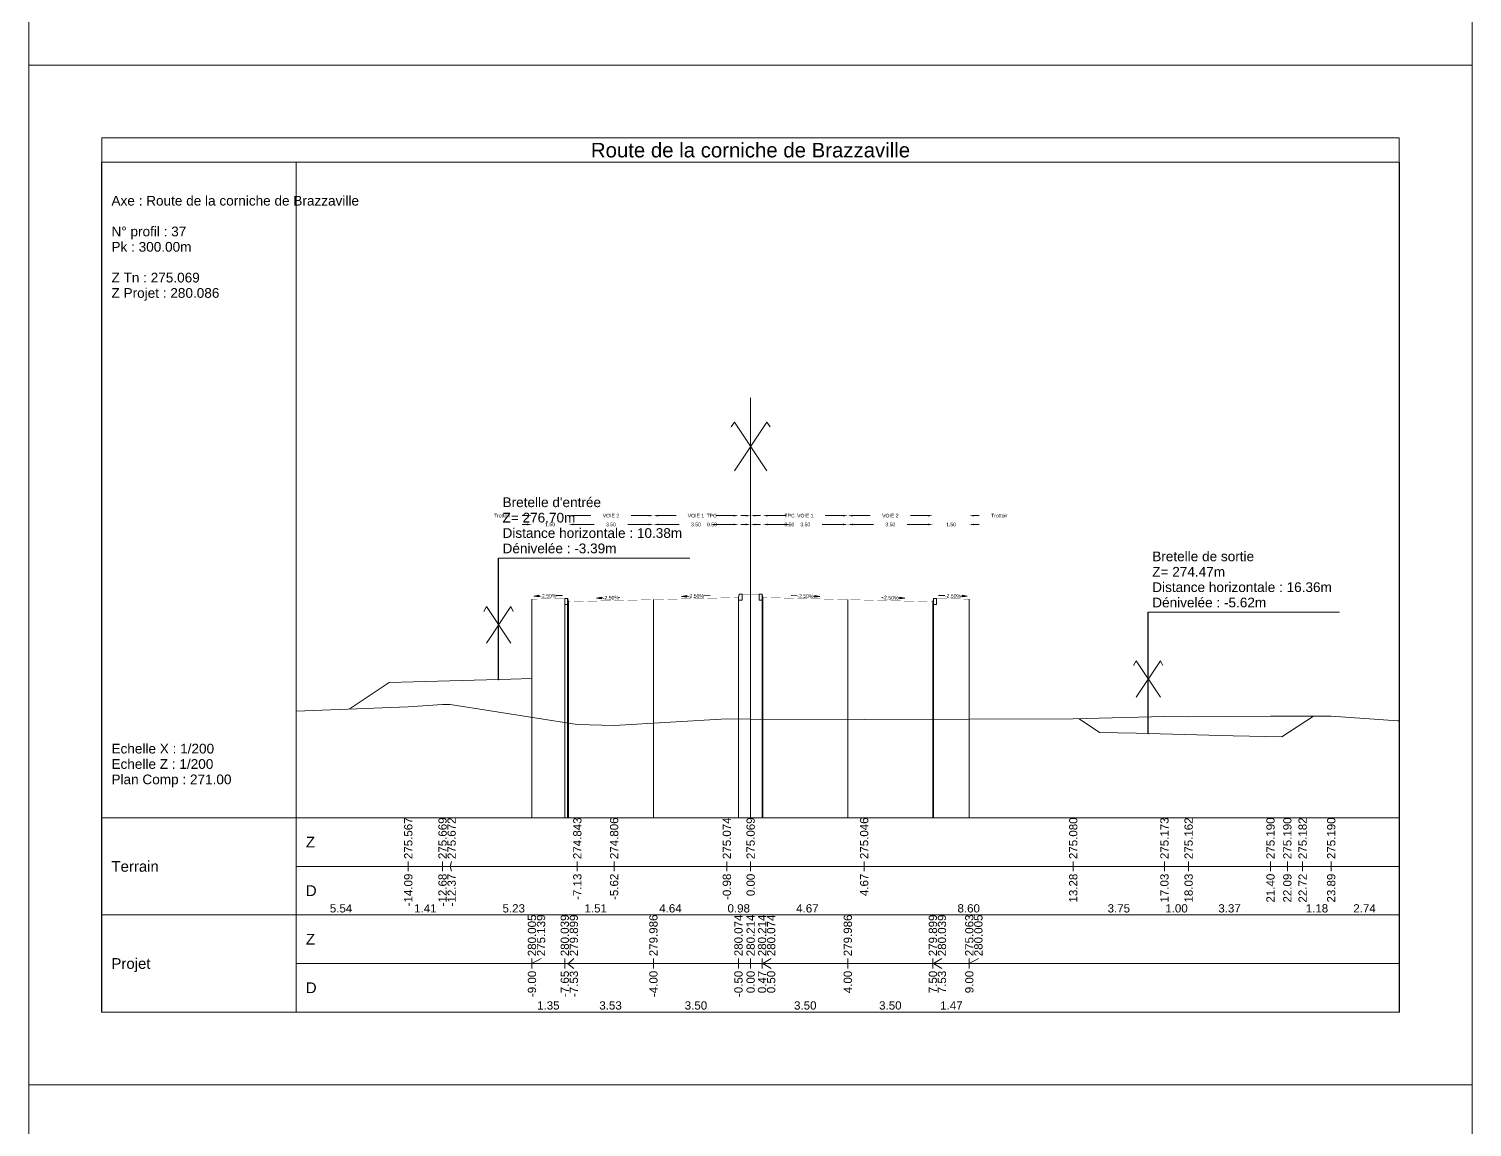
# Model space of a CAD drawing. Extents: x 0 to 74, y -372 to 1003.
# Drawn here: x 0 to 59.4, y 833.4 to 878.7 of the extents above; entities that cross this region are included whole.
import ezdxf
from ezdxf.enums import TextEntityAlignment as Align

# ---------------------------------------------------------------- set-up
doc = ezdxf.new("R2010")
doc.units = 0
doc.header["$LTSCALE"] = 2
doc.header["$PDSIZE"] = -0.004
doc.layers.get('0').update_dxf_attribs({"lineweight": 0})
for name, color, linetype, lineweight in [('Route - Profils type - Content session name', 7, 'Continuous', 0), ('Route - Profils type - PT SC CHAU TROTTOIR', 5, 'Continuous', 0), ('Route - Route de la corniche de Brazzaville - PT - Cadre_P37', 7, 'Continuous', 0), ('Route - Route de la corniche de Brazzaville - PT - Terrain_P37', 5, 'Continuous', 0)]:
    doc.layers.add(name, color=color, linetype=linetype, lineweight=lineweight)
doc.styles.add('CadreTitre', font='arial.ttf', dxfattribs={"height": 0.003})
doc.styles.add('Cotation', font='arial.ttf')
doc.styles.add('CoteHor', font='arial.ttf', dxfattribs={"height": 0.0022})
doc.styles.add('CoteHorA', font='arial.ttf', dxfattribs={"height": 0.0022})
doc.styles.add('CoteTitre', font='arial.ttf', dxfattribs={"height": 0.0017})
doc.styles.add('CoteTitreA', font='arial.ttf', dxfattribs={"height": 0.0017})
doc.styles.add('CoteVert', font='arial.ttf', dxfattribs={"height": 0.0017})
doc.styles.add('CoteVertA', font='arial.ttf', dxfattribs={"height": 0.0017})
doc.styles.add('Multi Axes', font='arial.ttf', dxfattribs={"height": 0.4})
doc.styles.add('ProfilCartouche', font='arial.ttf', dxfattribs={"height": 0.002})
doc.dimstyles.new('BRAZZAVILLE', dxfattribs={"dimtxt": 0.15, "dimasz": 0.2, "dimexe": 0.5, "dimexo": 0.5, "dimgap": 0.5, "dimtad": 0, "dimzin": 0, "dimdsep": 46, "dimtxsty": 'Cotation', "dimsah": 1, "dimcen": 0.1, "dimse1": 1, "dimse2": 1, "dimclrd": 1, "dimclre": 256, "dimclrt": 1, "dimaunit": 2, "dimazin": 0, "dimtfac": 1, "dimtdec": 4, "dimtofl": 0, "dimtmove": 0, "dimatfit": 1, "dimfxl": 1, "dimtolj": 1, "dimtzin": 0, "dimlwd": 0, "dimlwe": 0, "dimarcsym": 0})
doc.dimstyles.get("Standard").update_dxf_attribs({"dimtxt": 0.18, "dimasz": 0.18, "dimexe": 0.18, "dimexo": 0.0625, "dimgap": 0.09, "dimtad": 0, "dimtih": 1, "dimtoh": 1, "dimdec": 4, "dimzin": 0, "dimdsep": 46, "dimtxsty": 'Standard', "dimcen": 0.09, "dimadec": 0, "dimazin": 0, "dimtfac": 1, "dimtdec": 4, "dimtofl": 0, "dimtmove": 0, "dimatfit": 3, "dimfxl": 1, "dimtolj": 1, "dimtzin": 0, "dimarcsym": 0})

# ---------------------------------------------------------------- blocks, each defined once
blk = doc.blocks.new('*D75')
at = {"layer": 'Defpoints', "color": 0, "transparency": 16777216}
for p in [(29.205, 858.256), (29.205, 858.252), (29.705, 855.256)]:
    blk.add_point(p, dxfattribs=at)
at = {"layer": 'Route - Profils type - PT SC CHAU TROTTOIR', "color": 1, "lineweight": 0, "transparency": 16777216}
for p, q in [((29.005, 858.252), (28.805, 858.252)), ((29.905, 858.252), (30.105, 858.252))]:
    blk.add_line(p, q, dxfattribs=at)
at = {"layer": 'Route - Profils type - PT SC CHAU TROTTOIR', "color": 1, "transparency": 16777216}
for points in [[(29.005, 858.285), (29.005, 858.219), (29.205, 858.252)], [(29.905, 858.285), (29.905, 858.219), (29.705, 858.252)]]:
    blk.add_solid(points, dxfattribs=at)
at = {"layer": 'Route - Profils type - PT SC CHAU TROTTOIR', "color": 1, "transparency": 16777216, "insert": (28.111, 858.252), "char_height": 0.15, "attachment_point": 5, "style": 'Cotation'}
blk.add_mtext('\\A1;0.50', dxfattribs=at)
blk = doc.blocks.new('*D76')
at = {"layer": 'Defpoints', "color": 0, "transparency": 16777216}
for p in [(25.705, 858.256), (25.705, 858.252), (29.205, 858.256)]:
    blk.add_point(p, dxfattribs=at)
at = {"layer": 'Route - Profils type - PT SC CHAU TROTTOIR', "color": 1, "lineweight": 0, "transparency": 16777216}
for p, q in [((25.905, 858.252), (26.761, 858.252)), ((29.005, 858.252), (28.15, 858.252))]:
    blk.add_line(p, q, dxfattribs=at)
at = {"layer": 'Route - Profils type - PT SC CHAU TROTTOIR', "color": 1, "transparency": 16777216}
for points in [[(25.905, 858.285), (25.905, 858.219), (25.705, 858.252)], [(29.005, 858.285), (29.005, 858.219), (29.205, 858.252)]]:
    blk.add_solid(points, dxfattribs=at)
at = {"layer": 'Route - Profils type - PT SC CHAU TROTTOIR', "color": 1, "transparency": 16777216, "insert": (27.455, 858.252), "char_height": 0.15, "attachment_point": 5, "style": 'Cotation'}
blk.add_mtext('\\A1;3.50', dxfattribs=at)
blk = doc.blocks.new('*D77')
at = {"layer": 'Defpoints', "color": 0, "transparency": 16777216}
for p in [(22.205, 858.256), (22.205, 858.252), (25.705, 858.256)]:
    blk.add_point(p, dxfattribs=at)
at = {"layer": 'Route - Profils type - PT SC CHAU TROTTOIR', "color": 1, "lineweight": 0, "transparency": 16777216}
for p, q in [((22.405, 858.252), (23.261, 858.252)), ((25.505, 858.252), (24.65, 858.252))]:
    blk.add_line(p, q, dxfattribs=at)
at = {"layer": 'Route - Profils type - PT SC CHAU TROTTOIR', "color": 1, "transparency": 16777216}
for points in [[(22.405, 858.285), (22.405, 858.219), (22.205, 858.252)], [(25.505, 858.285), (25.505, 858.219), (25.705, 858.252)]]:
    blk.add_solid(points, dxfattribs=at)
at = {"layer": 'Route - Profils type - PT SC CHAU TROTTOIR', "color": 1, "transparency": 16777216, "insert": (23.955, 858.252), "char_height": 0.15, "attachment_point": 5, "style": 'Cotation'}
blk.add_mtext('\\A1;3.50', dxfattribs=at)
blk = doc.blocks.new('*D78')
at = {"layer": 'Defpoints', "color": 0, "transparency": 16777216}
for p in [(20.705, 858.256), (20.705, 858.252), (22.205, 858.256)]:
    blk.add_point(p, dxfattribs=at)
at = {"layer": 'Route - Profils type - PT SC CHAU TROTTOIR', "color": 1, "lineweight": 0, "transparency": 16777216}
for p, q in [((20.505, 858.252), (20.305, 858.252)), ((22.405, 858.252), (22.605, 858.252))]:
    blk.add_line(p, q, dxfattribs=at)
at = {"layer": 'Route - Profils type - PT SC CHAU TROTTOIR', "color": 1, "transparency": 16777216}
for points in [[(20.505, 858.285), (20.505, 858.219), (20.705, 858.252)], [(22.405, 858.285), (22.405, 858.219), (22.205, 858.252)]]:
    blk.add_solid(points, dxfattribs=at)
at = {"layer": 'Route - Profils type - PT SC CHAU TROTTOIR', "color": 1, "transparency": 16777216, "insert": (21.455, 858.252), "char_height": 0.15, "attachment_point": 5, "style": 'Cotation'}
blk.add_mtext('\\A1;1.50', dxfattribs=at)
blk = doc.blocks.new('*D79')
at = {"layer": 'Defpoints', "color": 0, "transparency": 16777216}
for p in [(29.205, 858.615), (29.205, 858.056), (29.705, 855.256)]:
    blk.add_point(p, dxfattribs=at)
at = {"layer": 'Route - Profils type - PT SC CHAU TROTTOIR', "color": 1, "lineweight": 0, "transparency": 16777216}
for p, q in [((29.005, 858.615), (28.805, 858.615)), ((29.905, 858.615), (30.105, 858.615))]:
    blk.add_line(p, q, dxfattribs=at)
at = {"layer": 'Route - Profils type - PT SC CHAU TROTTOIR', "color": 1, "transparency": 16777216}
for points in [[(29.005, 858.649), (29.005, 858.582), (29.205, 858.615)], [(29.905, 858.649), (29.905, 858.582), (29.705, 858.615)]]:
    blk.add_solid(points, dxfattribs=at)
at = {"layer": 'Route - Profils type - PT SC CHAU TROTTOIR', "color": 1, "transparency": 16777216, "insert": (28.103, 858.615), "char_height": 0.15, "attachment_point": 5, "style": 'Cotation'}
blk.add_mtext('\\A1;TPC', dxfattribs=at)
blk = doc.blocks.new('*D80')
at = {"layer": 'Defpoints', "color": 0, "transparency": 16777216}
for p in [(25.705, 858.615), (25.705, 858.256), (29.205, 858.056)]:
    blk.add_point(p, dxfattribs=at)
at = {"layer": 'Route - Profils type - PT SC CHAU TROTTOIR', "color": 1, "lineweight": 0, "transparency": 16777216}
for p, q in [((25.905, 858.615), (26.637, 858.615)), ((29.005, 858.615), (28.274, 858.615))]:
    blk.add_line(p, q, dxfattribs=at)
at = {"layer": 'Route - Profils type - PT SC CHAU TROTTOIR', "color": 1, "transparency": 16777216}
for points in [[(25.905, 858.649), (25.905, 858.582), (25.705, 858.615)], [(29.005, 858.649), (29.005, 858.582), (29.205, 858.615)]]:
    blk.add_solid(points, dxfattribs=at)
at = {"layer": 'Route - Profils type - PT SC CHAU TROTTOIR', "color": 1, "transparency": 16777216, "insert": (27.455, 858.615), "char_height": 0.15, "attachment_point": 5, "style": 'Cotation'}
blk.add_mtext('\\A1;VOIE 1', dxfattribs=at)
blk = doc.blocks.new('*D81')
at = {"layer": 'Defpoints', "color": 0, "transparency": 16777216}
for p in [(22.205, 858.615), (22.205, 858.256), (25.705, 858.256)]:
    blk.add_point(p, dxfattribs=at)
at = {"layer": 'Route - Profils type - PT SC CHAU TROTTOIR', "color": 1, "lineweight": 0, "transparency": 16777216}
for p, q in [((22.405, 858.615), (23.124, 858.615)), ((25.505, 858.615), (24.787, 858.615))]:
    blk.add_line(p, q, dxfattribs=at)
at = {"layer": 'Route - Profils type - PT SC CHAU TROTTOIR', "color": 1, "transparency": 16777216}
for points in [[(22.405, 858.649), (22.405, 858.582), (22.205, 858.615)], [(25.505, 858.649), (25.505, 858.582), (25.705, 858.615)]]:
    blk.add_solid(points, dxfattribs=at)
at = {"layer": 'Route - Profils type - PT SC CHAU TROTTOIR', "color": 1, "transparency": 16777216, "insert": (23.955, 858.615), "char_height": 0.15, "attachment_point": 5, "style": 'Cotation'}
blk.add_mtext('\\A1;VOIE 2', dxfattribs=at)
blk = doc.blocks.new('*D82')
at = {"layer": 'Defpoints', "color": 0, "transparency": 16777216}
for p in [(20.705, 858.615), (20.705, 858.256), (22.205, 858.256)]:
    blk.add_point(p, dxfattribs=at)
at = {"layer": 'Route - Profils type - PT SC CHAU TROTTOIR', "color": 1, "lineweight": 0, "transparency": 16777216}
for p, q in [((20.505, 858.615), (20.305, 858.615)), ((22.405, 858.615), (22.605, 858.615))]:
    blk.add_line(p, q, dxfattribs=at)
at = {"layer": 'Route - Profils type - PT SC CHAU TROTTOIR', "color": 1, "transparency": 16777216}
for points in [[(20.505, 858.649), (20.505, 858.582), (20.705, 858.615)], [(22.405, 858.649), (22.405, 858.582), (22.205, 858.615)]]:
    blk.add_solid(points, dxfattribs=at)
at = {"layer": 'Route - Profils type - PT SC CHAU TROTTOIR', "color": 1, "transparency": 16777216, "insert": (19.475, 858.615), "char_height": 0.15, "attachment_point": 5, "style": 'Cotation'}
blk.add_mtext('\\A1;Trottoir', dxfattribs=at)
blk = doc.blocks.new('MENSURA_COTEPENTE_25')
at = {"layer": 'Route - Profils type - PT SC CHAU TROTTOIR', "linetype": 'Continuous', "lineweight": 0}
blk.add_hatch(color=1, dxfattribs=at).paths.add_polyline_path([(0.13531, -0.52955), (0.13431, -0.5294), (0.1353, -0.5292)])
at = {"layer": 'Route - Profils type - PT SC CHAU TROTTOIR', "color": 1, "linetype": 'Continuous', "lineweight": 0}
for p, q in [((0.13531, -0.52937), (0.13561, -0.52937)), ((0.13892, -0.52928), (0.14022, -0.52925))]:
    blk.add_line(p, q, dxfattribs=at)
at = {"layer": 'Route - Profils type - PT SC CHAU TROTTOIR', "color": 1, "linetype": 'Continuous', "lineweight": 0, "flags": 128}
blk.add_lwpolyline([(0.13531, -0.52955), (0.13431, -0.5294), (0.1353, -0.5292), (0.13531, -0.52955)], close=True, dxfattribs=at)
at = {"layer": 'Route - Profils type - PT SC CHAU TROTTOIR', "color": 1, "style": 'Cotation'}
blk.add_text('-2.50%', height=0.00075, rotation=-358.5679, dxfattribs=at).set_placement((0.13726, -0.52933), align=Align.MIDDLE_CENTER)
blk = doc.blocks.new('MENSURA_COTEPENTE_26')
at = {"layer": 'Route - Profils type - PT SC CHAU TROTTOIR', "linetype": 'Continuous', "lineweight": 0}
blk.add_hatch(color=1, dxfattribs=at).paths.add_polyline_path([(0.11781, -0.5299), (0.11681, -0.52975), (0.1178, -0.52955)])
at = {"layer": 'Route - Profils type - PT SC CHAU TROTTOIR', "color": 1, "linetype": 'Continuous', "lineweight": 0}
for p, q in [((0.11781, -0.52973), (0.11811, -0.52972)), ((0.12142, -0.52964), (0.12155, -0.52963))]:
    blk.add_line(p, q, dxfattribs=at)
at = {"layer": 'Route - Profils type - PT SC CHAU TROTTOIR', "color": 1, "linetype": 'Continuous', "lineweight": 0, "flags": 128}
blk.add_lwpolyline([(0.11781, -0.5299), (0.11681, -0.52975), (0.1178, -0.52955), (0.11781, -0.5299)], close=True, dxfattribs=at)
at = {"layer": 'Route - Profils type - PT SC CHAU TROTTOIR', "color": 1, "style": 'Cotation'}
blk.add_text('-2.50%', height=0.00075, rotation=-358.5679, dxfattribs=at).set_placement((0.11976, -0.52968), align=Align.MIDDLE_CENTER)
blk = doc.blocks.new('MENSURA_COTEPENTE_27')
at = {"layer": 'Route - Profils type - PT SC CHAU TROTTOIR', "linetype": 'Continuous', "lineweight": 0}
blk.add_hatch(color=1, dxfattribs=at).paths.add_polyline_path([(0.10494, -0.52952), (0.10393, -0.52937), (0.10493, -0.52917)])
at = {"layer": 'Route - Profils type - PT SC CHAU TROTTOIR', "color": 1, "linetype": 'Continuous', "lineweight": 0}
for p, q in [((0.10493, -0.52934), (0.10523, -0.52934)), ((0.10854, -0.52925), (0.10984, -0.52922))]:
    blk.add_line(p, q, dxfattribs=at)
at = {"layer": 'Route - Profils type - PT SC CHAU TROTTOIR', "color": 1, "linetype": 'Continuous', "lineweight": 0, "flags": 128}
blk.add_lwpolyline([(0.10494, -0.52952), (0.10393, -0.52937), (0.10493, -0.52917), (0.10494, -0.52952)], close=True, dxfattribs=at)
at = {"layer": 'Route - Profils type - PT SC CHAU TROTTOIR', "color": 1, "style": 'Cotation'}
blk.add_text('-2.50%', height=0.00075, rotation=-358.5679, dxfattribs=at).set_placement((0.10689, -0.52929), align=Align.MIDDLE_CENTER)
blk = doc.blocks.new('T2__mirroredMSX', base_point=(-6.713, 11.473))
at = {"linetype": 'Continuous', "flags": 128}
blk.add_lwpolyline([(-6.837, 11.703), (-6.863, 11.583), (-6.863, 11.473), (-6.713, 11.473), (-6.713, 11.723), (-6.818, 11.719, 0.339869)], format="xyb", close=True, dxfattribs=at)
blk = doc.blocks.new('T2', base_point=(-6.713, 11.473))
at = {"linetype": 'Continuous', "flags": 128}
blk.add_lwpolyline([(-6.837, 11.703), (-6.863, 11.583), (-6.863, 11.473), (-6.713, 11.473), (-6.713, 11.723), (-6.818, 11.719, 0.339869)], format="xyb", close=True, dxfattribs=at)
blk = doc.blocks.new('*D86')
at = {"layer": 'Defpoints', "color": 0, "transparency": 16777216}
for p in [(30.205, 858.256), (30.205, 858.252), (29.705, 855.256)]:
    blk.add_point(p, dxfattribs=at)
at = {"layer": 'Route - Profils type - PT SC CHAU TROTTOIR', "color": 1, "lineweight": 0, "transparency": 16777216}
for p, q in [((29.505, 858.252), (29.305, 858.252)), ((30.405, 858.252), (30.605, 858.252))]:
    blk.add_line(p, q, dxfattribs=at)
at = {"layer": 'Route - Profils type - PT SC CHAU TROTTOIR', "color": 1, "transparency": 16777216}
for points in [[(29.505, 858.285), (29.505, 858.219), (29.705, 858.252)], [(30.405, 858.285), (30.405, 858.219), (30.205, 858.252)]]:
    blk.add_solid(points, dxfattribs=at)
at = {"layer": 'Route - Profils type - PT SC CHAU TROTTOIR', "color": 1, "transparency": 16777216, "insert": (31.3, 858.252), "char_height": 0.15, "attachment_point": 5, "style": 'Cotation'}
blk.add_mtext('\\A1;0.50', dxfattribs=at)
blk = doc.blocks.new('*D87')
at = {"layer": 'Defpoints', "color": 0, "transparency": 16777216}
for p in [(30.205, 858.256), (33.705, 858.256), (33.705, 858.252)]:
    blk.add_point(p, dxfattribs=at)
at = {"layer": 'Route - Profils type - PT SC CHAU TROTTOIR', "color": 1, "lineweight": 0, "transparency": 16777216}
for p, q in [((30.405, 858.252), (31.261, 858.252)), ((33.505, 858.252), (32.65, 858.252))]:
    blk.add_line(p, q, dxfattribs=at)
at = {"layer": 'Route - Profils type - PT SC CHAU TROTTOIR', "color": 1, "transparency": 16777216}
for points in [[(30.405, 858.285), (30.405, 858.219), (30.205, 858.252)], [(33.505, 858.285), (33.505, 858.219), (33.705, 858.252)]]:
    blk.add_solid(points, dxfattribs=at)
at = {"layer": 'Route - Profils type - PT SC CHAU TROTTOIR', "color": 1, "transparency": 16777216, "insert": (31.955, 858.252), "char_height": 0.15, "attachment_point": 5, "style": 'Cotation'}
blk.add_mtext('\\A1;3.50', dxfattribs=at)
blk = doc.blocks.new('*D88')
at = {"layer": 'Defpoints', "color": 0, "transparency": 16777216}
for p in [(33.705, 858.256), (37.205, 858.256), (37.205, 858.252)]:
    blk.add_point(p, dxfattribs=at)
at = {"layer": 'Route - Profils type - PT SC CHAU TROTTOIR', "color": 1, "lineweight": 0, "transparency": 16777216}
for p, q in [((33.905, 858.252), (34.761, 858.252)), ((37.005, 858.252), (36.15, 858.252))]:
    blk.add_line(p, q, dxfattribs=at)
at = {"layer": 'Route - Profils type - PT SC CHAU TROTTOIR', "color": 1, "transparency": 16777216}
for points in [[(33.905, 858.285), (33.905, 858.219), (33.705, 858.252)], [(37.005, 858.285), (37.005, 858.219), (37.205, 858.252)]]:
    blk.add_solid(points, dxfattribs=at)
at = {"layer": 'Route - Profils type - PT SC CHAU TROTTOIR', "color": 1, "transparency": 16777216, "insert": (35.455, 858.252), "char_height": 0.15, "attachment_point": 5, "style": 'Cotation'}
blk.add_mtext('\\A1;3.50', dxfattribs=at)
blk = doc.blocks.new('*D89')
at = {"layer": 'Defpoints', "color": 0, "transparency": 16777216}
for p in [(37.205, 858.256), (38.705, 858.256), (38.705, 858.252)]:
    blk.add_point(p, dxfattribs=at)
at = {"layer": 'Route - Profils type - PT SC CHAU TROTTOIR', "color": 1, "lineweight": 0, "transparency": 16777216}
for p, q in [((37.005, 858.252), (36.805, 858.252)), ((38.905, 858.252), (39.105, 858.252))]:
    blk.add_line(p, q, dxfattribs=at)
at = {"layer": 'Route - Profils type - PT SC CHAU TROTTOIR', "color": 1, "transparency": 16777216}
for points in [[(37.005, 858.285), (37.005, 858.219), (37.205, 858.252)], [(38.905, 858.285), (38.905, 858.219), (38.705, 858.252)]]:
    blk.add_solid(points, dxfattribs=at)
at = {"layer": 'Route - Profils type - PT SC CHAU TROTTOIR', "color": 1, "transparency": 16777216, "insert": (37.955, 858.252), "char_height": 0.15, "attachment_point": 5, "style": 'Cotation'}
blk.add_mtext('\\A1;1.50', dxfattribs=at)
blk = doc.blocks.new('*D90')
at = {"layer": 'Defpoints', "color": 0, "transparency": 16777216}
for p in [(30.205, 858.615), (30.205, 858.056), (29.705, 855.256)]:
    blk.add_point(p, dxfattribs=at)
at = {"layer": 'Route - Profils type - PT SC CHAU TROTTOIR', "color": 1, "lineweight": 0, "transparency": 16777216}
for p, q in [((29.505, 858.615), (29.305, 858.615)), ((30.405, 858.615), (30.605, 858.615))]:
    blk.add_line(p, q, dxfattribs=at)
at = {"layer": 'Route - Profils type - PT SC CHAU TROTTOIR', "color": 1, "transparency": 16777216}
for points in [[(29.505, 858.649), (29.505, 858.582), (29.705, 858.615)], [(30.405, 858.649), (30.405, 858.582), (30.205, 858.615)]]:
    blk.add_solid(points, dxfattribs=at)
at = {"layer": 'Route - Profils type - PT SC CHAU TROTTOIR', "color": 1, "transparency": 16777216, "insert": (31.308, 858.615), "char_height": 0.15, "attachment_point": 5, "style": 'Cotation'}
blk.add_mtext('\\A1;TPC', dxfattribs=at)
blk = doc.blocks.new('*D91')
at = {"layer": 'Defpoints', "color": 0, "transparency": 16777216}
for p in [(33.705, 858.615), (30.205, 858.056), (33.705, 858.256)]:
    blk.add_point(p, dxfattribs=at)
at = {"layer": 'Route - Profils type - PT SC CHAU TROTTOIR', "color": 1, "lineweight": 0, "transparency": 16777216}
for p, q in [((30.405, 858.615), (31.137, 858.615)), ((33.505, 858.615), (32.774, 858.615))]:
    blk.add_line(p, q, dxfattribs=at)
at = {"layer": 'Route - Profils type - PT SC CHAU TROTTOIR', "color": 1, "transparency": 16777216}
for points in [[(30.405, 858.649), (30.405, 858.582), (30.205, 858.615)], [(33.505, 858.649), (33.505, 858.582), (33.705, 858.615)]]:
    blk.add_solid(points, dxfattribs=at)
at = {"layer": 'Route - Profils type - PT SC CHAU TROTTOIR', "color": 1, "transparency": 16777216, "insert": (31.955, 858.615), "char_height": 0.15, "attachment_point": 5, "style": 'Cotation'}
blk.add_mtext('\\A1;VOIE 1', dxfattribs=at)
blk = doc.blocks.new('*D92')
at = {"layer": 'Defpoints', "color": 0, "transparency": 16777216}
for p in [(37.205, 858.615), (33.705, 858.256), (37.205, 858.256)]:
    blk.add_point(p, dxfattribs=at)
at = {"layer": 'Route - Profils type - PT SC CHAU TROTTOIR', "color": 1, "lineweight": 0, "transparency": 16777216}
for p, q in [((33.905, 858.615), (34.624, 858.615)), ((37.005, 858.615), (36.287, 858.615))]:
    blk.add_line(p, q, dxfattribs=at)
at = {"layer": 'Route - Profils type - PT SC CHAU TROTTOIR', "color": 1, "transparency": 16777216}
for points in [[(33.905, 858.649), (33.905, 858.582), (33.705, 858.615)], [(37.005, 858.649), (37.005, 858.582), (37.205, 858.615)]]:
    blk.add_solid(points, dxfattribs=at)
at = {"layer": 'Route - Profils type - PT SC CHAU TROTTOIR', "color": 1, "transparency": 16777216, "insert": (35.455, 858.615), "char_height": 0.15, "attachment_point": 5, "style": 'Cotation'}
blk.add_mtext('\\A1;VOIE 2', dxfattribs=at)
blk = doc.blocks.new('*D93')
at = {"layer": 'Defpoints', "color": 0, "transparency": 16777216}
for p in [(38.705, 858.615), (37.205, 858.256), (38.705, 858.256)]:
    blk.add_point(p, dxfattribs=at)
at = {"layer": 'Route - Profils type - PT SC CHAU TROTTOIR', "color": 1, "lineweight": 0, "transparency": 16777216}
for p, q in [((37.005, 858.615), (36.805, 858.615)), ((38.905, 858.615), (39.105, 858.615))]:
    blk.add_line(p, q, dxfattribs=at)
at = {"layer": 'Route - Profils type - PT SC CHAU TROTTOIR', "color": 1, "transparency": 16777216}
for points in [[(37.005, 858.649), (37.005, 858.582), (37.205, 858.615)], [(38.905, 858.649), (38.905, 858.582), (38.705, 858.615)]]:
    blk.add_solid(points, dxfattribs=at)
at = {"layer": 'Route - Profils type - PT SC CHAU TROTTOIR', "color": 1, "transparency": 16777216, "insert": (39.936, 858.615), "char_height": 0.15, "attachment_point": 5, "style": 'Cotation'}
blk.add_mtext('\\A1;Trottoir', dxfattribs=at)
blk = doc.blocks.new('MENSURA_COTEPENTE_28')
at = {"layer": 'Route - Profils type - PT SC CHAU TROTTOIR', "linetype": 'Continuous', "lineweight": 0}
blk.add_hatch(color=1, dxfattribs=at).paths.add_polyline_path([(0.16174, -0.52955), (0.16275, -0.5294), (0.16175, -0.5292)])
at = {"layer": 'Route - Profils type - PT SC CHAU TROTTOIR', "color": 1, "linetype": 'Continuous', "lineweight": 0}
for p, q in [((0.15813, -0.52928), (0.15684, -0.52925)), ((0.16175, -0.52937), (0.16145, -0.52937))]:
    blk.add_line(p, q, dxfattribs=at)
at = {"layer": 'Route - Profils type - PT SC CHAU TROTTOIR', "color": 1, "linetype": 'Continuous', "lineweight": 0, "flags": 128}
blk.add_lwpolyline([(0.16174, -0.52955), (0.16275, -0.5294), (0.16175, -0.5292), (0.16174, -0.52955)], close=True, dxfattribs=at)
at = {"layer": 'Route - Profils type - PT SC CHAU TROTTOIR', "color": 1, "style": 'Cotation'}
blk.add_text('-2.50%', height=0.00075, rotation=358.5679, dxfattribs=at).set_placement((0.15979, -0.52933), align=Align.MIDDLE_CENTER)
blk = doc.blocks.new('MENSURA_COTEPENTE_29')
at = {"layer": 'Route - Profils type - PT SC CHAU TROTTOIR', "linetype": 'Continuous', "lineweight": 0}
blk.add_hatch(color=1, dxfattribs=at).paths.add_polyline_path([(0.17924, -0.5299), (0.18025, -0.52975), (0.17925, -0.52955)])
at = {"layer": 'Route - Profils type - PT SC CHAU TROTTOIR', "color": 1, "linetype": 'Continuous', "lineweight": 0}
for p, q in [((0.17564, -0.52964), (0.1755, -0.52963)), ((0.17925, -0.52973), (0.17895, -0.52972))]:
    blk.add_line(p, q, dxfattribs=at)
at = {"layer": 'Route - Profils type - PT SC CHAU TROTTOIR', "color": 1, "linetype": 'Continuous', "lineweight": 0, "flags": 128}
blk.add_lwpolyline([(0.17924, -0.5299), (0.18025, -0.52975), (0.17925, -0.52955), (0.17924, -0.5299)], close=True, dxfattribs=at)
at = {"layer": 'Route - Profils type - PT SC CHAU TROTTOIR', "color": 1, "style": 'Cotation'}
blk.add_text('-2.50%', height=0.00075, rotation=358.5679, dxfattribs=at).set_placement((0.17729, -0.52968), align=Align.MIDDLE_CENTER)
blk = doc.blocks.new('MENSURA_COTEPENTE_30')
at = {"layer": 'Route - Profils type - PT SC CHAU TROTTOIR', "linetype": 'Continuous', "lineweight": 0}
blk.add_hatch(color=1, dxfattribs=at).paths.add_polyline_path([(0.19212, -0.52952), (0.19312, -0.52937), (0.19213, -0.52917)])
at = {"layer": 'Route - Profils type - PT SC CHAU TROTTOIR', "color": 1, "linetype": 'Continuous', "lineweight": 0}
for p, q in [((0.18851, -0.52925), (0.18721, -0.52922)), ((0.19212, -0.52934), (0.19182, -0.52934))]:
    blk.add_line(p, q, dxfattribs=at)
at = {"layer": 'Route - Profils type - PT SC CHAU TROTTOIR', "color": 1, "linetype": 'Continuous', "lineweight": 0, "flags": 128}
blk.add_lwpolyline([(0.19212, -0.52952), (0.19312, -0.52937), (0.19213, -0.52917), (0.19212, -0.52952)], close=True, dxfattribs=at)
at = {"layer": 'Route - Profils type - PT SC CHAU TROTTOIR', "color": 1, "style": 'Cotation'}
blk.add_text('-2.50%', height=0.00075, rotation=358.5679, dxfattribs=at).set_placement((0.19017, -0.52929), align=Align.MIDDLE_CENTER)
blk = doc.blocks.new('MENSURA_LEADER31', base_point=(0.23035, -0.53266))
at = {"layer": 'Route - Profils type - Content session name'}
blk.add_line((0.23035, -0.53266), (0.26969, -0.53266), dxfattribs=at)
at = {"layer": 'Route - Profils type - Content session name', "style": 'Multi Axes'}
for s, p in [('Bretelle de sortie', (0.23118, -0.52016)), ('Z= 274.47m', (0.23118, -0.52333)), ('Distance horizontale : 16.36m', (0.23118, -0.5265)), ('Dénivelée : -5.62m', (0.23118, -0.52966))]:
    blk.add_text(s, height=0.002, dxfattribs=at).set_placement(p, align=Align.TOP_LEFT)
blk = doc.blocks.new('MENSURA_LEADER32', base_point=(0.09665, -0.52151))
at = {"layer": 'Route - Profils type - Content session name'}
blk.add_line((0.09665, -0.52151), (0.13599, -0.52151), dxfattribs=at)
at = {"layer": 'Route - Profils type - Content session name', "style": 'Multi Axes'}
for s, p in [("Bretelle d'entrée", (0.09748, -0.50901)), ('Z= 276.70m', (0.09748, -0.51218)), ('Distance horizontale : 10.38m', (0.09748, -0.51535)), ('Dénivelée : -3.39m', (0.09748, -0.51851))]:
    blk.add_text(s, height=0.002, dxfattribs=at).set_placement(p, align=Align.TOP_LEFT)

msp = doc.modelspace()

# ---------------------------------------------------------------- linework, layer by layer
at = {"flags": 128}
for points in [[(0, 877.17), (0, 919.17), (59.4, 919.17), (59.4, 877.17)], [(0, 835.17), (0, 877.17), (59.4, 877.17), (59.4, 835.17)], [(3, 838.17), (3, 874.17), (56.4, 874.17), (56.4, 838.17)], [(0, 793.17), (0, 835.17), (59.4, 835.17), (59.4, 793.17)]]:
    msp.add_lwpolyline(points, close=True, dxfattribs=at)
at = {"layer": 'Route - Profils type - Content session name'}
for p, q in [((19.33, 851.867), (19.33, 855.367)), ((18.73, 854.667), (18.83, 854.867)), ((18.83, 854.867), (19.83, 853.367)), ((19.83, 854.867), (18.83, 853.367)), ((19.93, 854.667), (19.83, 854.867)), ((46.069, 849.638), (46.069, 853.138)), ((45.469, 852.438), (45.569, 852.638)), ((45.569, 852.638), (46.569, 851.138)), ((46.569, 852.638), (45.569, 851.138)), ((46.669, 852.438), (46.569, 852.638))]:
    msp.add_line(p, q, dxfattribs=at)
at = {"layer": 'Route - Profils type - Content session name', "color": 251, "linetype": 'Continuous', "flags": 128}
for points in [[(13.187, 850.646), (14.823, 851.74), (15.825, 851.768), (19.33, 851.867), (19.83, 851.881), (20.705, 851.905)], [(43.22, 850.254), (44.069, 849.688), (45.569, 849.65), (46.069, 849.638), (49.569, 849.549), (51.57, 849.499), (52.865, 850.363)]]:
    msp.add_lwpolyline(points, dxfattribs=at)
at = {"layer": 'Route - Profils type - Content session name'}
for p in [(19.33, 851.867), (46.069, 849.638)]:
    msp.add_point(p, dxfattribs=at)
at = {"layer": 'Route - Profils type - PT SC CHAU TROTTOIR', "color": 1, "linetype": 'Continuous', "flags": 128}
for points in [[(29.705, 855.384, 0.01, 0.01, 0), (29.355, 855.384, 0.01, 0.01, 0), (29.235, 855.384, 0.01, 0.01, 0), (29.205, 855.244, 0.01, 0.01, 0), (25.705, 855.156, 0.01, 0.01, 0), (22.205, 855.069, 0.01, 0.01, 0), (22.175, 855.209, 0.01, 0.01, 0), (22.055, 855.209, 0.01, 0.01, 0), (20.705, 855.175, 0.01, 0.01, 0), (20.705, 850.309, 0.01, 0.01, 0)], [(29.705, 855.384, 0.01, 0.01, 0), (30.055, 855.384, 0.01, 0.01, 0), (30.175, 855.384, 0.01, 0.01, 0), (30.205, 855.244, 0.01, 0.01, 0), (33.705, 855.156, 0.01, 0.01, 0), (37.205, 855.069, 0.01, 0.01, 0), (37.235, 855.209, 0.01, 0.01, 0), (37.355, 855.209, 0.01, 0.01, 0), (38.705, 855.175, 0.01, 0.01, 0), (38.705, 850.233, 0.01, 0.01, 0)]]:
    msp.add_lwpolyline(points, format="xyseb", dxfattribs=at)
at = {"layer": 'Route - Route de la corniche de Brazzaville - PT - Cadre_P37', "color": 7, "linetype": 'Continuous'}
for p, q in [((11, 873.17), (11, 838.17)), ((29.705, 859.467), (29.705, 863.467)), ((28.905, 862.267), (29.039, 862.467)), ((30.372, 860.467), (29.039, 862.467)), ((29.039, 860.467), (30.372, 862.467)), ((30.505, 862.267), (30.372, 862.467)), ((29.705, 846.17), (29.705, 859.467)), ((29.705, 846.17), (29.705, 855.384)), ((29.705, 846.17), (29.705, 855.384)), ((30.175, 846.17), (30.175, 855.384)), ((30.175, 846.17), (30.175, 855.384)), ((20.705, 846.17), (20.705, 855.175)), ((20.705, 846.17), (20.705, 855.175)), ((22.055, 846.17), (22.055, 855.209)), ((22.055, 846.17), (22.055, 855.209)), ((22.175, 846.17), (22.175, 855.209)), ((22.205, 846.17), (22.205, 855.069)), ((25.705, 846.17), (25.705, 855.156)), ((25.705, 846.17), (25.705, 855.156)), ((29.205, 846.17), (29.205, 855.244)), ((29.205, 846.17), (29.205, 855.244)), ((30.205, 846.17), (30.205, 855.244)), ((30.205, 846.17), (30.205, 855.244)), ((33.705, 846.17), (33.705, 855.156)), ((33.705, 846.17), (33.705, 855.156)), ((37.205, 846.17), (37.205, 855.069)), ((37.205, 846.17), (37.205, 855.069)), ((37.235, 846.17), (37.235, 855.209)), ((37.235, 846.17), (37.235, 855.209)), ((38.705, 846.17), (38.705, 855.175)), ((20.705, 846.17), (20.705, 850.309)), ((38.705, 846.17), (38.705, 850.233)), ((38.705, 846.17), (38.705, 850.233)), ((56.4, 846.17), (3, 846.17)), ((56.4, 844.17), (11, 844.17)), ((56.4, 842.17), (3, 842.17)), ((56.4, 842.17), (3, 842.17)), ((56.4, 842.17), (3, 842.17)), ((56.4, 842.17), (3, 842.17)), ((56.4, 842.17), (3, 842.17)), ((56.4, 842.17), (3, 842.17)), ((56.4, 842.17), (3, 842.17)), ((56.4, 840.17), (11, 840.17)), ((20.705, 840.37), (20.705, 840.17)), ((21.079, 840.37), (20.705, 840.17)), ((20.705, 839.97), (20.705, 840.17)), ((22.055, 840.37), (22.055, 840.17)), ((22.055, 839.97), (22.055, 840.17)), ((22.429, 839.97), (22.175, 840.17)), ((22.429, 840.37), (22.205, 840.17)), ((25.705, 840.37), (25.705, 840.17)), ((25.705, 839.97), (25.705, 840.17)), ((29.205, 840.37), (29.205, 840.17)), ((29.205, 839.97), (29.205, 840.17)), ((29.705, 840.37), (29.705, 840.17)), ((29.705, 839.97), (29.705, 840.17)), ((30.175, 840.37), (30.175, 840.17)), ((30.175, 839.97), (30.175, 840.17)), ((30.549, 840.37), (30.205, 840.17)), ((30.549, 839.97), (30.205, 840.17)), ((33.705, 840.37), (33.705, 840.17)), ((33.705, 839.97), (33.705, 840.17)), ((37.205, 840.37), (37.205, 840.17)), ((37.205, 839.97), (37.205, 840.17)), ((37.579, 840.37), (37.235, 840.17)), ((37.579, 839.97), (37.235, 840.17)), ((38.705, 840.37), (38.705, 840.17)), ((39.079, 840.37), (38.705, 840.17)), ((38.705, 839.97), (38.705, 840.17)), ((56.4, 838.17), (3, 838.17)), ((56.4, 838.17), (3, 838.17)), ((56.4, 838.17), (3, 838.17)), ((56.4, 838.17), (3, 838.17)), ((56.4, 838.17), (3, 838.17)), ((56.4, 838.17), (3, 838.17))]:
    msp.add_line(p, q, dxfattribs=at)
at = {"layer": 'Route - Route de la corniche de Brazzaville - PT - Cadre_P37', "color": 114, "linetype": 'Continuous'}
for p, q in [((15.615, 844.37), (15.615, 844.17)), ((15.615, 843.97), (15.615, 844.17)), ((17.025, 844.37), (17.025, 844.17)), ((17.025, 843.97), (17.025, 844.17)), ((17.399, 844.37), (17.34, 844.17)), ((17.399, 843.97), (17.34, 844.17)), ((22.572, 844.37), (22.572, 844.17)), ((22.572, 843.97), (22.572, 844.17)), ((24.087, 844.37), (24.087, 844.17)), ((24.087, 843.97), (24.087, 844.17)), ((28.726, 844.37), (28.726, 844.17)), ((28.726, 843.97), (28.726, 844.17)), ((29.705, 844.37), (29.705, 844.17)), ((29.705, 843.97), (29.705, 844.17)), ((34.378, 844.37), (34.378, 844.17)), ((34.378, 843.97), (34.378, 844.17)), ((42.983, 844.37), (42.983, 844.17)), ((42.983, 843.97), (42.983, 844.17)), ((46.736, 844.37), (46.736, 844.17)), ((46.736, 843.97), (46.736, 844.17)), ((47.731, 844.37), (47.731, 844.17)), ((47.731, 843.97), (47.731, 844.17)), ((51.101, 844.37), (51.101, 844.17)), ((51.101, 843.97), (51.101, 844.17)), ((51.795, 844.37), (51.795, 844.17)), ((51.795, 843.97), (51.795, 844.17)), ((52.423, 844.37), (52.423, 844.17)), ((52.423, 843.97), (52.423, 844.17)), ((53.6, 844.37), (53.6, 844.17)), ((53.6, 843.97), (53.6, 844.17))]:
    msp.add_line(p, q, dxfattribs=at)
at = {"layer": 'Route - Route de la corniche de Brazzaville - PT - Cadre_P37', "flags": 128}
msp.add_lwpolyline([(2.99, 838.16), (2.99, 873.18), (56.41, 873.18), (56.41, 838.16)], close=True, dxfattribs=at)
at = {"layer": 'Route - Route de la corniche de Brazzaville - PT - Terrain_P37', "color": 114, "linetype": 'Continuous', "flags": 128}
msp.add_lwpolyline([(11, 850.562), (15.615, 850.737), (17.025, 850.839), (17.34, 850.842), (22.572, 850.013), (24.087, 849.976), (28.726, 850.244), (29.705, 850.239), (34.378, 850.216), (42.983, 850.25), (46.736, 850.343), (47.731, 850.332), (51.101, 850.36), (51.795, 850.36), (52.423, 850.352), (53.6, 850.36), (56.343, 850.169), (56.4, 850.163)], dxfattribs=at)
msp.add_lwpolyline([(11, 850.562), (15.615, 850.737), (17.025, 850.839), (17.34, 850.842), (22.572, 850.013), (24.087, 849.976), (28.726, 850.244), (29.705, 850.239), (34.378, 850.216), (42.983, 850.25), (46.736, 850.343), (47.731, 850.332), (51.101, 850.36), (51.795, 850.36), (52.423, 850.352), (53.6, 850.36), (56.343, 850.169), (56.4, 850.163)], dxfattribs=at)

# ---------------------------------------------------------------- block references
at = {"layer": 'Route - Profils type - Content session name', "xscale": 200, "yscale": 200, "zscale": 200}
for name, p in [('MENSURA_LEADER32', (19.33, 856.867)), ('MENSURA_LEADER31', (46.069, 854.638))]:
    msp.add_blockref(name, p, dxfattribs=at)
at = {"layer": 'Route - Profils type - PT SC CHAU TROTTOIR', "xscale": 200, "yscale": 200, "zscale": 200}
for name in ['MENSURA_COTEPENTE_27', 'MENSURA_COTEPENTE_25', 'MENSURA_COTEPENTE_28', 'MENSURA_COTEPENTE_30', 'MENSURA_COTEPENTE_26', 'MENSURA_COTEPENTE_29']:
    msp.add_blockref(name, (0, 961.17), dxfattribs=at)
at = {"layer": 'Route - Profils type - PT SC CHAU TROTTOIR', "zscale": 200}
for p in [(29.355, 855.134), (37.355, 854.959)]:
    msp.add_blockref('T2', p, dxfattribs=at)
at = {"layer": 'Route - Profils type - PT SC CHAU TROTTOIR', "xscale": -1, "zscale": 200}
for p in [(30.055, 855.134), (22.055, 854.959)]:
    msp.add_blockref('T2__mirroredMSX', p, dxfattribs=at)

# ---------------------------------------------------------------- texts
at = {"color": 7, "style": 'CadreTitre'}
msp.add_text('Route de la corniche de Brazzaville', height=0.6, dxfattribs=at).set_placement((29.7, 873.97), align=Align.TOP_CENTER)
at = {"style": 'ProfilCartouche'}
for s, p in [('Axe : Route de la corniche de Brazzaville', (3.4, 871.587)), ('N° profil : 37', (3.4, 870.32)), ('Pk : 300.00m', (3.4, 869.687)), ('Z Tn : 275.069', (3.4, 868.42)), ('Z Projet : 280.086', (3.4, 867.787)), ('Echelle X : 1/200', (3.4, 849.02)), ('Echelle Z : 1/200', (3.4, 848.387)), ('Plan Comp : 271.00', (3.4, 847.753))]:
    msp.add_text(s, height=0.4, dxfattribs=at).set_placement(p, align=Align.MIDDLE_LEFT)
at = {"layer": 'Route - Route de la corniche de Brazzaville - PT - Cadre_P37', "color": 114, "style": 'CoteVert'}
for s, p in [('275.567', (15.615, 844.47)), ('275.669', (17.025, 844.47)), ('275.672', (17.399, 844.47)), ('274.843', (22.572, 844.47)), ('274.806', (24.087, 844.47)), ('275.074', (28.726, 844.47)), ('275.069', (29.705, 844.47)), ('275.046', (34.378, 844.47)), ('275.080', (42.983, 844.47)), ('275.173', (46.736, 844.47)), ('275.162', (47.731, 844.47)), ('275.190', (51.101, 844.47)), ('275.190', (51.795, 844.47)), ('275.182', (52.423, 844.47)), ('275.190', (53.6, 844.47))]:
    msp.add_text(s, height=0.34, rotation=90, dxfattribs=at).set_placement(p, align=Align.MIDDLE_LEFT)
at = {"layer": 'Route - Route de la corniche de Brazzaville - PT - Cadre_P37', "color": 114, "style": 'CoteHor'}
for s, p in [('Z', (11.4, 845.17)), ('Terrain', (3.4, 844.17)), ('D', (11.4, 843.17))]:
    msp.add_text(s, height=0.44, dxfattribs=at).set_placement(p, align=Align.MIDDLE_LEFT)
at = {"layer": 'Route - Route de la corniche de Brazzaville - PT - Cadre_P37', "color": 114, "style": 'CoteVert'}
for s, p in [('-14.09', (15.615, 843.87)), ('-12.68', (17.025, 843.87)), ('-12.37', (17.399, 843.87)), ('-7.13', (22.572, 843.87)), ('-5.62', (24.087, 843.87)), ('-0.98', (28.726, 843.87)), ('0.00', (29.705, 843.87)), ('4.67', (34.378, 843.87)), ('13.28', (42.983, 843.87)), ('17.03', (46.736, 843.87)), ('18.03', (47.731, 843.87)), ('21.40', (51.101, 843.87)), ('22.09', (51.795, 843.87)), ('22.72', (52.423, 843.87)), ('23.89', (53.6, 843.87))]:
    msp.add_text(s, height=0.34, rotation=90, dxfattribs=at).set_placement(p, align=Align.MIDDLE_RIGHT)
at = {"layer": 'Route - Route de la corniche de Brazzaville - PT - Cadre_P37', "color": 114, "style": 'CoteTitre'}
for s, p in [('5.54', (12.847, 842.17)), ('1.41', (16.32, 842.17)), ('5.23', (19.956, 842.17)), ('1.51', (23.329, 842.17)), ('4.64', (26.406, 842.17)), ('0.98', (29.216, 842.17)), ('4.67', (32.042, 842.17)), ('8.60', (38.681, 842.17)), ('3.75', (44.859, 842.17)), ('1.00', (47.233, 842.17)), ('3.37', (49.416, 842.17)), ('1.18', (53.012, 842.17)), ('2.74', (54.972, 842.17))]:
    msp.add_text(s, height=0.34, dxfattribs=at).set_placement(p, align=Align.BOTTOM_CENTER)
at = {"layer": 'Route - Route de la corniche de Brazzaville - PT - Cadre_P37', "color": 7, "style": 'CoteVertA'}
for s, p in [('280.005', (20.705, 840.47)), ('275.139', (21.079, 840.47)), ('280.039', (22.055, 840.47)), ('279.899', (22.429, 840.47)), ('279.986', (25.705, 840.47)), ('280.074', (29.205, 840.47)), ('280.214', (29.705, 840.47)), ('280.214', (30.175, 840.47)), ('280.074', (30.549, 840.47)), ('279.986', (33.705, 840.47)), ('279.899', (37.205, 840.47)), ('280.039', (37.579, 840.47)), ('275.063', (38.705, 840.47)), ('280.005', (39.079, 840.47))]:
    msp.add_text(s, height=0.34, rotation=90, dxfattribs=at).set_placement(p, align=Align.MIDDLE_LEFT)
at = {"layer": 'Route - Route de la corniche de Brazzaville - PT - Cadre_P37', "color": 7, "style": 'CoteHorA'}
for s, p in [('Z', (11.4, 841.17)), ('Projet', (3.4, 840.17)), ('D', (11.4, 839.17))]:
    msp.add_text(s, height=0.44, dxfattribs=at).set_placement(p, align=Align.MIDDLE_LEFT)
at = {"layer": 'Route - Route de la corniche de Brazzaville - PT - Cadre_P37', "color": 7, "style": 'CoteVertA'}
for s, p in [('-9.00', (20.705, 839.87)), ('-7.65', (22.055, 839.87)), ('-7.53', (22.429, 839.87)), ('-4.00', (25.705, 839.87)), ('-0.50', (29.205, 839.87)), ('0.00', (29.705, 839.87)), ('0.47', (30.175, 839.87)), ('0.50', (30.549, 839.87)), ('4.00', (33.705, 839.87)), ('7.50', (37.205, 839.87)), ('7.53', (37.579, 839.87)), ('9.00', (38.705, 839.87))]:
    msp.add_text(s, height=0.34, rotation=90, dxfattribs=at).set_placement(p, align=Align.MIDDLE_RIGHT)
at = {"layer": 'Route - Route de la corniche de Brazzaville - PT - Cadre_P37', "color": 7, "style": 'CoteTitreA'}
for s, p in [('1.35', (21.38, 838.17)), ('3.53', (23.94, 838.17)), ('3.50', (27.455, 838.17)), ('3.50', (31.955, 838.17)), ('3.50', (35.455, 838.17)), ('1.47', (37.97, 838.17))]:
    msp.add_text(s, height=0.34, dxfattribs=at).set_placement(p, align=Align.BOTTOM_CENTER)

# ---------------------------------------------------------------- dimensions: what is measured, and where the dimension line sits
at = {"layer": 'Route - Profils type - PT SC CHAU TROTTOIR'}
for base, p1, p2, text, picture, middle in [((20.705, 858.615), (22.205, 858.256), (20.705, 858.256), 'Trottoir', '*D82', (19.475, 858.615)), ((20.705, 858.252), (22.205, 858.256), (20.705, 858.256), '1.50', '*D78', (21.455, 858.252)), ((22.205, 858.615), (25.705, 858.256), (22.205, 858.256), 'VOIE 2', '*D81', (23.955, 858.615)), ((22.205, 858.252), (25.705, 858.256), (22.205, 858.256), '3.50', '*D77', (23.955, 858.252)), ((25.705, 858.615), (29.205, 858.056), (25.705, 858.256), 'VOIE 1', '*D80', (27.455, 858.615)), ((25.705, 858.252), (29.205, 858.256), (25.705, 858.256), '3.50', '*D76', (27.455, 858.252)), ((29.205, 858.615), (29.705, 855.256), (29.205, 858.056), 'TPC', '*D79', (28.103, 858.615)), ((29.205, 858.252), (29.705, 855.256), (29.205, 858.256), '0.50', '*D75', (28.111, 858.252)), ((30.205, 858.615), (29.705, 855.256), (30.205, 858.056), 'TPC', '*D90', (31.308, 858.615)), ((30.205, 858.252), (29.705, 855.256), (30.205, 858.256), '0.50', '*D86', (31.3, 858.252)), ((33.705, 858.615), (30.205, 858.056), (33.705, 858.256), 'VOIE 1', '*D91', (31.955, 858.615)), ((33.705, 858.252), (30.205, 858.256), (33.705, 858.256), '3.50', '*D87', (31.955, 858.252)), ((37.205, 858.615), (33.705, 858.256), (37.205, 858.256), 'VOIE 2', '*D92', (35.455, 858.615)), ((37.205, 858.252), (33.705, 858.256), (37.205, 858.256), '3.50', '*D88', (35.455, 858.252)), ((38.705, 858.615), (37.205, 858.256), (38.705, 858.256), 'Trottoir', '*D93', (39.936, 858.615)), ((38.705, 858.252), (37.205, 858.256), (38.705, 858.256), '1.50', '*D89', (37.955, 858.252))]:
    dim = msp.add_linear_dim(base=base, p1=p1, p2=p2, text=text, dimstyle='BRAZZAVILLE', override={"dimscale": 1, "dimclrt": 1}, dxfattribs=at)
    dim.commit()
    dim.dimension.update_dxf_attribs({"geometry": picture, "text_midpoint": middle})

# ---------------------------------------------------------------- leaders
at = {"layer": 'Route - Profils type - Content session name', "linetype": 'Continuous'}
for points in [[(19.33, 851.867), (19.33, 856.867)], [(46.069, 849.638), (46.069, 854.638)]]:
    msp.add_leader(points, dimstyle='Standard', override={"dimasz": 0, "dimldrblk": 'None'}, dxfattribs=at)

doc.saveas('drawing.dxf')
